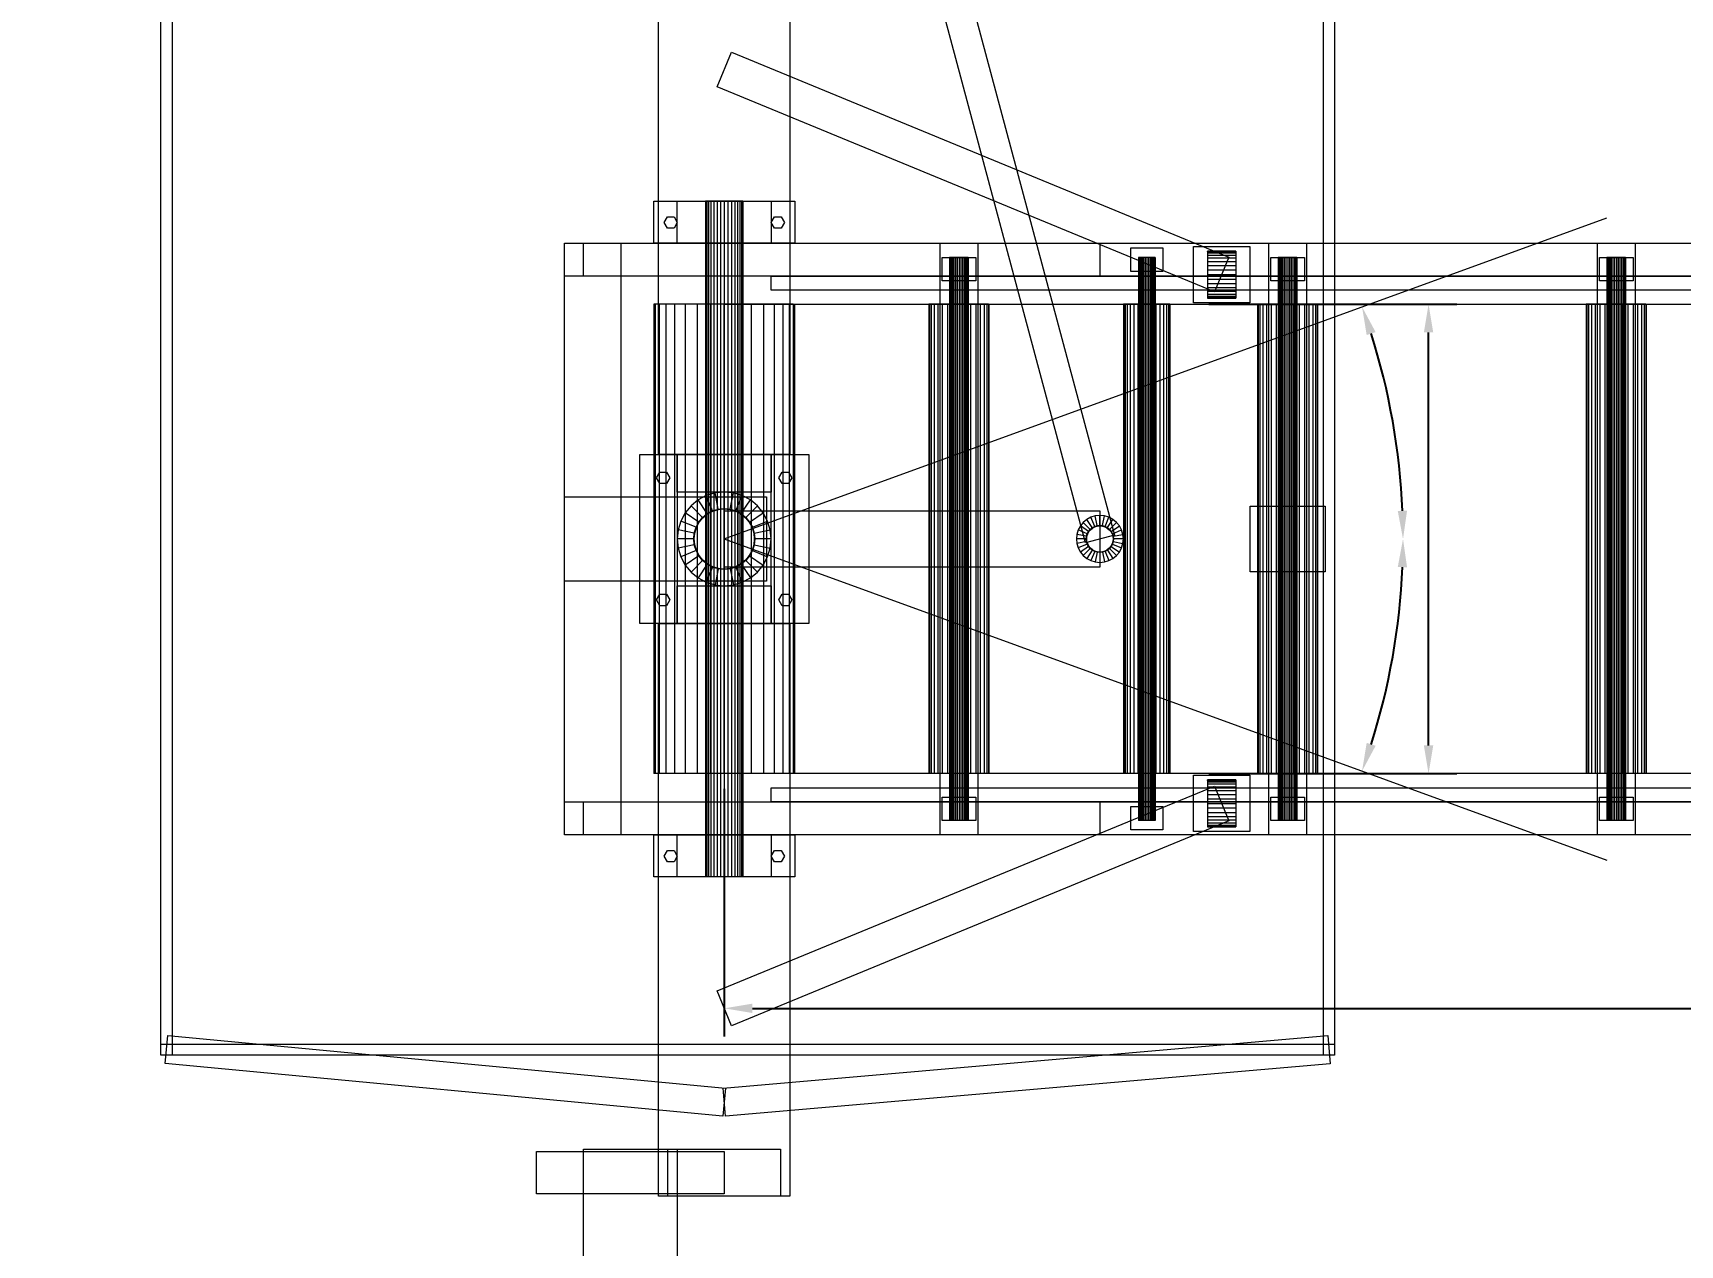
# Model space of a CAD drawing. Header units: millimetres. Extents: x -191664 to 191490, y -197311 to 10263.
# Drawn here: x -1236 to 518, y -195242 to -193951 of the extents above; entities that cross this region are included whole.
import ezdxf

# ---------------------------------------------------------------- set-up
doc = ezdxf.new("R2010")
doc.units = ezdxf.units.MM
for name, color, linetype, lineweight in [('R15_BARRIDO_REFERENCIA_P', 8, 'Continuous', 0), ('R15_COTAS_TRANSPORTE_P', 1, 'Continuous', 0), ('R15_REPARTIDOR_BIELA_MANIVELA_P', 3, 'Continuous', 0)]:
    doc.layers.add(name, color=color, linetype=linetype, lineweight=lineweight)
doc.dimstyles.new('PLANTA_20', dxfattribs={"dimtxt": 50, "dimasz": 30, "dimexe": 30, "dimexo": 16, "dimgap": 20, "dimtad": 1, "dimtih": 1, "dimtoh": 1, "dimdec": 1, "dimzin": 0, "dimdsep": 46, "dimcen": 0.09, "dimadec": 0, "dimazin": 0, "dimtfac": 1, "dimtdec": 4, "dimtofl": 0, "dimtmove": 0, "dimatfit": 3, "dimfxl": 1, "dimtolj": 1, "dimtzin": 0, "dimarcsym": 0})

# ---------------------------------------------------------------- blocks, each defined once
blk = doc.blocks.new('*D132')
at = {"layer": 'Defpoints', "color": 0, "transparency": 16777216}
for p in [(-500, -194490), (-500, -194490), (500, -194490), (203.3, -194656.7), (439.7, -194832)]:
    blk.add_point(p, dxfattribs=at)
at = {"layer": 'R15_COTAS_TRANSPORTE_P', "color": 0, "lineweight": -2, "transparency": 16777216}
blk.add_arc((-500, -194490), 722.8, 342.3783, 357.6217, dxfattribs=at)
at = {"layer": 'R15_COTAS_TRANSPORTE_P', "color": 0, "transparency": 16777216}
for points in [[(217.2, -194519.9), (227.1, -194520.1), (222.8, -194490)], [(193.6, -194710.4), (184.1, -194707.2), (179.2, -194737.2)]]:
    blk.add_solid(points, dxfattribs=at)
blk = doc.blocks.new('*D133')
at = {"layer": 'Defpoints', "color": 0, "transparency": 16777216}
for p in [(439.7, -194148), (217.9, -194406.1), (-500, -194490), (-500, -194490), (500, -194490)]:
    blk.add_point(p, dxfattribs=at)
at = {"layer": 'R15_COTAS_TRANSPORTE_P', "color": 0, "lineweight": -2, "transparency": 16777216}
blk.add_arc((-500, -194490), 722.8, 2.3783, 17.6217, dxfattribs=at)
at = {"layer": 'R15_COTAS_TRANSPORTE_P', "color": 0, "transparency": 16777216}
for points in [[(184.1, -194272.8), (193.6, -194269.6), (179.2, -194242.8)], [(227.1, -194459.9), (217.2, -194460.1), (222.8, -194490)]]:
    blk.add_solid(points, dxfattribs=at)
blk = doc.blocks.new('*D134')
at = {"layer": 'Defpoints', "color": 0, "transparency": 16777216}
for p in [(-500, -194740), (2467.9, -194740), (2467.9, -194990)]:
    blk.add_point(p, dxfattribs=at)
at = {"layer": 'R15_COTAS_TRANSPORTE_P', "color": 0, "lineweight": -2, "transparency": 16777216}
for p, q in [((-500, -194756), (-500, -195020)), ((2467.9, -194756), (2467.9, -195020)), ((-470, -194990), (2437.9, -194990))]:
    blk.add_line(p, q, dxfattribs=at)
at = {"layer": 'R15_COTAS_TRANSPORTE_P', "color": 0, "transparency": 16777216}
for points in [[(-470, -194985), (-470, -194995), (-500, -194990)], [(2437.9, -194985), (2437.9, -194995), (2467.9, -194990)]]:
    blk.add_solid(points, dxfattribs=at)
blk = doc.blocks.new('*D135')
at = {"layer": 'Defpoints', "color": 0, "transparency": 16777216}
for p in [(0, -194240), (250, -194240), (0, -194740)]:
    blk.add_point(p, dxfattribs=at)
at = {"layer": 'R15_COTAS_TRANSPORTE_P', "color": 0, "lineweight": -2, "transparency": 16777216}
for p, q in [((16, -194240), (280, -194240)), ((250, -194710), (250, -194270)), ((16, -194740), (280, -194740))]:
    blk.add_line(p, q, dxfattribs=at)
at = {"layer": 'R15_COTAS_TRANSPORTE_P', "color": 0, "transparency": 16777216}
for points in [[(245, -194270), (255, -194270), (250, -194240)], [(245, -194710), (255, -194710), (250, -194740)]]:
    blk.add_solid(points, dxfattribs=at)

msp = doc.modelspace()

# ---------------------------------------------------------------- linework, layer by layer
at = {"layer": 'R15_BARRIDO_REFERENCIA_P'}
for q in [(439.69, -194147.98), (439.69, -194832.02)]:
    msp.add_line((-500, -194490), q, dxfattribs=at)
at = {"layer": 'R15_REPARTIDOR_BIELA_MANIVELA_P', "color": 33, "true_color": 0xb6a25b}
for p, q in [((-1100, -195040), (-1100, -193228)), ((-1088, -193228), (-1088, -195040)), ((138, -195040), (138, -193228)), ((150, -193228), (150, -195040)), ((-1100, -195040), (-1100, -195028)), ((-1100, -195028), (150, -195028)), ((150, -195028), (150, -195040)), ((150, -195040), (-1100, -195040)), ((-1088, -195040), (-1100, -195040)), ((150, -195040), (138, -195040))]:
    msp.add_line(p, q, dxfattribs=at)
at = {"layer": 'R15_REPARTIDOR_BIELA_MANIVELA_P', "color": 253, "true_color": 0xa1afb6}
for p, q in [((-115.46, -194494.14), (-391.87, -193461.07)), ((-360.96, -193452.8), (-84.54, -194485.86)), ((-84.54, -194485.86), (-115.46, -194494.14))]:
    msp.add_line(p, q, dxfattribs=at)
at = {"layer": 'R15_REPARTIDOR_BIELA_MANIVELA_P', "color": 253, "true_color": 0xa6b3ba}
for p, q in [((-570, -194400), (-570, -193790)), ((-430, -193790), (-430, -194400)), ((-575, -194175), (-575, -194130)), ((-575, -194130), (-425, -194130)), ((-425, -194130), (-425, -194175)), ((-670, -194805), (-670, -194175)), ((-670, -194175), (-610, -194175)), ((-670, -194210), (-670, -194175)), ((-610, -194175), (-610, -194805)), ((-610, -194175), (-610, -194210)), ((-425, -194175), (-575, -194175)), ((-270, -194805), (-270, -194175)), ((-270, -194175), (-230, -194175)), ((-230, -194175), (-230, -194805)), ((-67, -194205), (-67, -194180)), ((-67, -194180), (-33, -194180)), ((-33, -194180), (-33, -194205)), ((-0.23, -194238.32), (-0.23, -194178.32)), ((-0.23, -194178.32), (59.77, -194178.32)), ((59.77, -194178.32), (59.77, -194238.32)), ((80, -194805), (80, -194175)), ((80, -194175), (120, -194175)), ((120, -194175), (120, -194805)), ((430, -194805), (430, -194175)), ((430, -194175), (470, -194175)), ((470, -194175), (470, -194805)), ((-268, -194215), (-268, -194190)), ((-268, -194190), (-232, -194190)), ((-232, -194190), (-232, -194215)), ((82, -194215), (82, -194190)), ((82, -194190), (118, -194190)), ((118, -194190), (118, -194215)), ((432, -194215), (432, -194190)), ((432, -194190), (468, -194190)), ((468, -194190), (468, -194215)), ((-610, -194210), (-670, -194210)), ((-232, -194215), (-268, -194215)), ((-33, -194205), (-67, -194205)), ((118, -194215), (82, -194215)), ((468, -194215), (432, -194215)), ((59.77, -194238.32), (-0.23, -194238.32)), ((-590, -194580), (-590, -194400)), ((-590, -194400), (-550, -194400)), ((-430, -194400), (-570, -194400)), ((-550, -194400), (-550, -194580)), ((-550, -194440), (-550, -194400)), ((-550, -194400), (-450, -194400)), ((-450, -194580), (-450, -194400)), ((-450, -194400), (-410, -194400)), ((-450, -194400), (-450, -194440)), ((-410, -194400), (-410, -194580)), ((-450, -194440), (-550, -194440)), ((-670, -194535), (-670, -194445)), ((-670, -194445), (-455, -194445)), ((-455, -194445), (-455, -194535)), ((60, -194525), (60, -194455)), ((60, -194455), (140, -194455)), ((140, -194455), (140, -194525)), ((140, -194525), (60, -194525)), ((-455, -194535), (-670, -194535)), ((-550, -194580), (-550, -194540)), ((-550, -194540), (-450, -194540)), ((-450, -194540), (-450, -194580)), ((-550, -194580), (-590, -194580)), ((-570, -195190), (-570, -194580)), ((-570, -194580), (-430, -194580)), ((-450, -194580), (-550, -194580)), ((-410, -194580), (-450, -194580)), ((-430, -194580), (-430, -195190)), ((-0.23, -194801.68), (-0.23, -194741.68)), ((-0.23, -194741.68), (59.77, -194741.68)), ((59.77, -194741.68), (59.77, -194801.68)), ((-670, -194805), (-670, -194770)), ((-670, -194770), (-610, -194770)), ((-610, -194770), (-610, -194805)), ((-268, -194790), (-268, -194765)), ((-268, -194765), (-232, -194765)), ((-232, -194765), (-232, -194790)), ((-67, -194800), (-67, -194775)), ((-67, -194775), (-33, -194775)), ((-33, -194775), (-33, -194800)), ((82, -194790), (82, -194765)), ((82, -194765), (118, -194765)), ((118, -194765), (118, -194790)), ((432, -194790), (432, -194765)), ((432, -194765), (468, -194765)), ((468, -194765), (468, -194790)), ((-232, -194790), (-268, -194790)), ((118, -194790), (82, -194790)), ((468, -194790), (432, -194790)), ((-610, -194805), (-670, -194805)), ((-575, -194850), (-575, -194805)), ((-575, -194805), (-425, -194805)), ((-425, -194805), (-425, -194850)), ((-230, -194805), (-270, -194805)), ((-33, -194800), (-67, -194800)), ((59.77, -194801.68), (-0.23, -194801.68)), ((120, -194805), (80, -194805)), ((470, -194805), (430, -194805)), ((-425, -194850), (-575, -194850)), ((-1100, -195028), (-1088, -195028)), ((-1088, -195028), (-1088, -195040)), ((138, -195040), (138, -195028)), ((138, -195028), (150, -195028)), ((-650, -196190), (-650, -195140)), ((-650, -195140), (-550, -195140)), ((-560, -195190), (-560, -195140)), ((-560, -195140), (-440, -195140)), ((-550, -195140), (-550, -196190)), ((-440, -195140), (-440, -195190)), ((-430, -195190), (-570, -195190)), ((-440, -195190), (-560, -195190))]:
    msp.add_line(p, q, dxfattribs=at)
at = {"layer": 'R15_REPARTIDOR_BIELA_MANIVELA_P', "color": 8, "true_color": 0x667c87}
for p, q in [((-507.62, -194008.49), (-492.38, -193971.51)), ((-492.38, -193971.51), (37.39, -194189.83)), ((22.15, -194226.81), (-507.62, -194008.49)), ((37.39, -194189.83), (22.15, -194226.81)), ((-507.62, -194971.51), (22.15, -194753.19)), ((22.15, -194753.19), (37.39, -194790.17)), ((37.39, -194790.17), (-492.38, -195008.49)), ((-492.38, -195008.49), (-507.62, -194971.51)), ((-1095.41, -195048.93), (-1092.59, -195019.07)), ((-1092.59, -195019.07), (-498.59, -195075.07)), ((-501.3, -195075.06), (142.7, -195019.06)), ((142.7, -195019.06), (145.3, -195048.94)), ((-501.41, -195104.93), (-1095.41, -195048.93)), ((145.3, -195048.94), (-498.7, -195104.94)), ((-498.59, -195075.07), (-501.41, -195104.93)), ((-498.7, -195104.94), (-501.3, -195075.06)), ((-700, -195187.5), (-700, -195142.5)), ((-700, -195142.5), (-500, -195142.5)), ((-500, -195142.5), (-500, -195187.5)), ((-500, -195187.5), (-700, -195187.5))]:
    msp.add_line(p, q, dxfattribs=at)
at = {"layer": 'R15_REPARTIDOR_BIELA_MANIVELA_P', "color": 137, "true_color": 0x48778a}
for p, q in [((-550, -194175), (-550, -194130)), ((-550, -194130), (-450, -194130)), ((-450, -194130), (-450, -194175)), ((-450, -194175), (-550, -194175)), ((-550, -194850), (-550, -194805)), ((-550, -194805), (-450, -194805)), ((-450, -194805), (-450, -194850)), ((-450, -194850), (-550, -194850))]:
    msp.add_line(p, q, dxfattribs=at)
at = {"layer": 'R15_REPARTIDOR_BIELA_MANIVELA_P', "color": 253, "true_color": 0xa8b4b9}
for p, q in [((-519.62, -194130), (-520, -194130)), ((-520, -194130), (-520, -194850)), ((-518.48, -194130), (-519.62, -194130)), ((-519.62, -194130), (-519.62, -194850)), ((-516.63, -194130), (-518.48, -194130)), ((-518.48, -194130), (-518.48, -194850)), ((-514.14, -194130), (-516.63, -194130)), ((-516.63, -194130), (-516.63, -194850)), ((-511.11, -194130), (-514.14, -194130)), ((-514.14, -194130), (-514.14, -194850)), ((-507.65, -194130), (-511.11, -194130)), ((-511.11, -194130), (-511.11, -194850)), ((-503.9, -194130), (-507.65, -194130)), ((-507.65, -194130), (-507.65, -194850)), ((-500, -194130), (-503.9, -194130)), ((-503.9, -194130), (-503.9, -194850)), ((-496.1, -194130), (-500, -194130)), ((-500, -194130), (-500, -194850)), ((-492.35, -194130), (-496.1, -194130)), ((-496.1, -194130), (-496.1, -194850)), ((-488.89, -194130), (-492.35, -194130)), ((-492.35, -194130), (-492.35, -194850)), ((-485.86, -194130), (-488.89, -194130)), ((-488.89, -194130), (-488.89, -194850)), ((-483.37, -194130), (-485.86, -194130)), ((-485.86, -194130), (-485.86, -194850)), ((-481.52, -194130), (-483.37, -194130)), ((-483.37, -194130), (-483.37, -194850)), ((-480.38, -194130), (-481.52, -194130)), ((-481.52, -194130), (-481.52, -194850)), ((-480.38, -194130), (-480, -194130)), ((-480.38, -194130), (-480.38, -194850)), ((-480, -194850), (-480, -194130)), ((-259.81, -194190), (-260, -194190)), ((-260, -194190), (-260, -194790)), ((-259.24, -194190), (-259.81, -194190)), ((-259.81, -194190), (-259.81, -194790)), ((-258.31, -194190), (-259.24, -194190)), ((-259.24, -194190), (-259.24, -194790)), ((-257.07, -194190), (-258.31, -194190)), ((-258.31, -194190), (-258.31, -194790)), ((-255.56, -194190), (-257.07, -194190)), ((-257.07, -194190), (-257.07, -194790)), ((-253.83, -194190), (-255.56, -194190)), ((-255.56, -194190), (-255.56, -194790)), ((-251.95, -194190), (-253.83, -194190)), ((-253.83, -194190), (-253.83, -194790)), ((-250, -194190), (-251.95, -194190)), ((-251.95, -194190), (-251.95, -194790)), ((-248.05, -194190), (-250, -194190)), ((-250, -194190), (-250, -194790)), ((-246.17, -194190), (-248.05, -194190)), ((-248.05, -194190), (-248.05, -194790)), ((-244.44, -194190), (-246.17, -194190)), ((-246.17, -194190), (-246.17, -194790)), ((-242.93, -194190), (-244.44, -194190)), ((-244.44, -194190), (-244.44, -194790)), ((-241.69, -194190), (-242.93, -194190)), ((-242.93, -194190), (-242.93, -194790)), ((-240.76, -194190), (-241.69, -194190)), ((-241.69, -194190), (-241.69, -194790)), ((-240.19, -194190), (-240.76, -194190)), ((-240.76, -194190), (-240.76, -194790)), ((-240.19, -194190), (-240, -194190)), ((-240.19, -194190), (-240.19, -194790)), ((-240, -194790), (-240, -194190)), ((-58.83, -194190), (-59, -194190)), ((-59, -194190), (-59, -194790)), ((-58.31, -194190), (-58.83, -194190)), ((-58.83, -194190), (-58.83, -194790)), ((-57.48, -194190), (-58.31, -194190)), ((-58.31, -194190), (-58.31, -194790)), ((-56.36, -194190), (-57.48, -194190)), ((-57.48, -194190), (-57.48, -194790)), ((-55, -194190), (-56.36, -194190)), ((-56.36, -194190), (-56.36, -194790)), ((-53.44, -194190), (-55, -194190)), ((-55, -194190), (-55, -194790)), ((-51.76, -194190), (-53.44, -194190)), ((-53.44, -194190), (-53.44, -194790)), ((-50, -194190), (-51.76, -194190)), ((-51.76, -194190), (-51.76, -194790)), ((-48.24, -194190), (-50, -194190)), ((-50, -194190), (-50, -194790)), ((-46.56, -194190), (-48.24, -194190)), ((-48.24, -194190), (-48.24, -194790)), ((-45, -194190), (-46.56, -194190)), ((-46.56, -194190), (-46.56, -194790)), ((-43.64, -194190), (-45, -194190)), ((-45, -194190), (-45, -194790)), ((-42.52, -194190), (-43.64, -194190)), ((-43.64, -194190), (-43.64, -194790)), ((-41.69, -194190), (-42.52, -194190)), ((-42.52, -194190), (-42.52, -194790)), ((-41.17, -194190), (-41.69, -194190)), ((-41.69, -194190), (-41.69, -194790)), ((-41.17, -194190), (-41, -194190)), ((-41.17, -194190), (-41.17, -194790)), ((-41, -194790), (-41, -194190)), ((90.19, -194190), (90, -194190)), ((90, -194190), (90, -194790)), ((90.76, -194190), (90.19, -194190)), ((90.19, -194190), (90.19, -194790)), ((91.69, -194190), (90.76, -194190)), ((90.76, -194190), (90.76, -194790)), ((92.93, -194190), (91.69, -194190)), ((91.69, -194190), (91.69, -194790)), ((94.44, -194190), (92.93, -194190)), ((92.93, -194190), (92.93, -194790)), ((96.17, -194190), (94.44, -194190)), ((94.44, -194190), (94.44, -194790)), ((98.05, -194190), (96.17, -194190)), ((96.17, -194190), (96.17, -194790)), ((100, -194190), (98.05, -194190)), ((98.05, -194190), (98.05, -194790)), ((101.95, -194190), (100, -194190)), ((100, -194190), (100, -194790)), ((103.83, -194190), (101.95, -194190)), ((101.95, -194190), (101.95, -194790)), ((105.56, -194190), (103.83, -194190)), ((103.83, -194190), (103.83, -194790)), ((107.07, -194190), (105.56, -194190)), ((105.56, -194190), (105.56, -194790)), ((108.31, -194190), (107.07, -194190)), ((107.07, -194190), (107.07, -194790)), ((109.24, -194190), (108.31, -194190)), ((108.31, -194190), (108.31, -194790)), ((109.81, -194190), (109.24, -194190)), ((109.24, -194190), (109.24, -194790)), ((109.81, -194190), (110, -194190)), ((109.81, -194190), (109.81, -194790)), ((110, -194790), (110, -194190)), ((440.19, -194190), (440, -194190)), ((440, -194190), (440, -194790)), ((440.76, -194190), (440.19, -194190)), ((440.19, -194190), (440.19, -194790)), ((441.69, -194190), (440.76, -194190)), ((440.76, -194190), (440.76, -194790)), ((442.93, -194190), (441.69, -194190)), ((441.69, -194190), (441.69, -194790)), ((444.44, -194190), (442.93, -194190)), ((442.93, -194190), (442.93, -194790)), ((446.17, -194190), (444.44, -194190)), ((444.44, -194190), (444.44, -194790)), ((448.05, -194190), (446.17, -194190)), ((446.17, -194190), (446.17, -194790)), ((450, -194190), (448.05, -194190)), ((448.05, -194190), (448.05, -194790)), ((451.95, -194190), (450, -194190)), ((450, -194190), (450, -194790)), ((453.83, -194190), (451.95, -194190)), ((451.95, -194190), (451.95, -194790)), ((455.56, -194190), (453.83, -194190)), ((453.83, -194190), (453.83, -194790)), ((457.07, -194190), (455.56, -194190)), ((455.56, -194190), (455.56, -194790)), ((458.31, -194190), (457.07, -194190)), ((457.07, -194190), (457.07, -194790)), ((459.24, -194190), (458.31, -194190)), ((458.31, -194190), (458.31, -194790)), ((459.81, -194190), (459.24, -194190)), ((459.24, -194190), (459.24, -194790)), ((459.81, -194190), (460, -194190)), ((459.81, -194190), (459.81, -194790)), ((460, -194790), (460, -194190)), ((-573.56, -194240), (-575, -194240)), ((-575, -194240), (-575, -194740)), ((-569.29, -194240), (-573.56, -194240)), ((-573.56, -194240), (-573.56, -194740)), ((-562.36, -194240), (-569.29, -194240)), ((-569.29, -194240), (-569.29, -194740)), ((-553.03, -194240), (-562.36, -194240)), ((-562.36, -194240), (-562.36, -194740)), ((-541.67, -194240), (-553.03, -194240)), ((-553.03, -194240), (-553.03, -194740)), ((-528.7, -194240), (-541.67, -194240)), ((-541.67, -194240), (-541.67, -194740)), ((-514.63, -194240), (-528.7, -194240)), ((-528.7, -194240), (-528.7, -194740)), ((-500, -194240), (-514.63, -194240)), ((-514.63, -194240), (-514.63, -194740)), ((-485.37, -194240), (-500, -194240)), ((-471.3, -194240), (-485.37, -194240)), ((-485.37, -194240), (-485.37, -194740)), ((-458.33, -194240), (-471.3, -194240)), ((-471.3, -194240), (-471.3, -194740)), ((-446.97, -194240), (-458.33, -194240)), ((-458.33, -194240), (-458.33, -194740)), ((-437.64, -194240), (-446.97, -194240)), ((-446.97, -194240), (-446.97, -194740)), ((-430.71, -194240), (-437.64, -194240)), ((-437.64, -194240), (-437.64, -194740)), ((-426.44, -194240), (-430.71, -194240)), ((-430.71, -194240), (-430.71, -194740)), ((-426.44, -194240), (-425, -194240)), ((-426.44, -194240), (-426.44, -194740)), ((-425, -194740), (-425, -194240)), ((-281.39, -194240), (-282, -194240)), ((-282, -194240), (-282, -194740)), ((-279.56, -194240), (-281.39, -194240)), ((-281.39, -194240), (-281.39, -194740)), ((-276.61, -194240), (-279.56, -194240)), ((-279.56, -194240), (-279.56, -194740)), ((-272.63, -194240), (-276.61, -194240)), ((-276.61, -194240), (-276.61, -194740)), ((-267.78, -194240), (-272.63, -194240)), ((-272.63, -194240), (-272.63, -194740)), ((-262.25, -194240), (-267.78, -194240)), ((-267.78, -194240), (-267.78, -194740)), ((-256.24, -194240), (-262.25, -194240)), ((-262.25, -194240), (-262.25, -194740)), ((-250, -194240), (-256.24, -194240)), ((-256.24, -194240), (-256.24, -194740)), ((-243.76, -194240), (-250, -194240)), ((-250, -194240), (-250, -194740)), ((-237.75, -194240), (-243.76, -194240)), ((-243.76, -194240), (-243.76, -194740)), ((-232.22, -194240), (-237.75, -194240)), ((-237.75, -194240), (-237.75, -194740)), ((-227.37, -194240), (-232.22, -194240)), ((-232.22, -194240), (-232.22, -194740)), ((-223.39, -194240), (-227.37, -194240)), ((-227.37, -194240), (-227.37, -194740)), ((-220.44, -194240), (-223.39, -194240)), ((-223.39, -194240), (-223.39, -194740)), ((-218.61, -194240), (-220.44, -194240)), ((-220.44, -194240), (-220.44, -194740)), ((-218.61, -194240), (-218, -194240)), ((-218.61, -194240), (-218.61, -194740)), ((-218, -194740), (-218, -194240)), ((-74.52, -194240), (-75, -194240)), ((-75, -194240), (-75, -194740)), ((-73.1, -194240), (-74.52, -194240)), ((-74.52, -194240), (-74.52, -194740)), ((-70.79, -194240), (-73.1, -194240)), ((-73.1, -194240), (-73.1, -194740)), ((-67.68, -194240), (-70.79, -194240)), ((-70.79, -194240), (-70.79, -194740)), ((-63.89, -194240), (-67.68, -194240)), ((-67.68, -194240), (-67.68, -194740)), ((-59.57, -194240), (-63.89, -194240)), ((-63.89, -194240), (-63.89, -194740)), ((-54.88, -194240), (-59.57, -194240)), ((-59.57, -194240), (-59.57, -194740)), ((-50, -194240), (-54.88, -194240)), ((-54.88, -194240), (-54.88, -194740)), ((-45.12, -194240), (-50, -194240)), ((-50, -194240), (-50, -194740)), ((-40.43, -194240), (-45.12, -194240)), ((-45.12, -194240), (-45.12, -194740)), ((-36.11, -194240), (-40.43, -194240)), ((-40.43, -194240), (-40.43, -194740)), ((-32.32, -194240), (-36.11, -194240)), ((-36.11, -194240), (-36.11, -194740)), ((-29.21, -194240), (-32.32, -194240)), ((-32.32, -194240), (-32.32, -194740)), ((-26.9, -194240), (-29.21, -194240)), ((-29.21, -194240), (-29.21, -194740)), ((-25.48, -194240), (-26.9, -194240)), ((-26.9, -194240), (-26.9, -194740)), ((-25.48, -194240), (-25, -194240)), ((-25.48, -194240), (-25.48, -194740)), ((-25, -194740), (-25, -194240)), ((68.61, -194240), (68, -194240)), ((68, -194240), (68, -194740)), ((70.44, -194240), (68.61, -194240)), ((68.61, -194240), (68.61, -194740)), ((73.39, -194240), (70.44, -194240)), ((70.44, -194240), (70.44, -194740)), ((77.37, -194240), (73.39, -194240)), ((73.39, -194240), (73.39, -194740)), ((82.22, -194240), (77.37, -194240)), ((77.37, -194240), (77.37, -194740)), ((87.75, -194240), (82.22, -194240)), ((82.22, -194240), (82.22, -194740)), ((93.76, -194240), (87.75, -194240)), ((87.75, -194240), (87.75, -194740)), ((100, -194240), (93.76, -194240)), ((93.76, -194240), (93.76, -194740)), ((106.24, -194240), (100, -194240)), ((100, -194240), (100, -194740)), ((112.25, -194240), (106.24, -194240)), ((106.24, -194240), (106.24, -194740)), ((117.78, -194240), (112.25, -194240)), ((112.25, -194240), (112.25, -194740)), ((122.63, -194240), (117.78, -194240)), ((117.78, -194240), (117.78, -194740)), ((126.61, -194240), (122.63, -194240)), ((122.63, -194240), (122.63, -194740)), ((129.56, -194240), (126.61, -194240)), ((126.61, -194240), (126.61, -194740)), ((131.39, -194240), (129.56, -194240)), ((129.56, -194240), (129.56, -194740)), ((131.39, -194240), (132, -194240)), ((131.39, -194240), (131.39, -194740)), ((132, -194740), (132, -194240)), ((418.61, -194240), (418, -194240)), ((418, -194240), (418, -194740)), ((420.44, -194240), (418.61, -194240)), ((418.61, -194240), (418.61, -194740)), ((423.39, -194240), (420.44, -194240)), ((420.44, -194240), (420.44, -194740)), ((427.37, -194240), (423.39, -194240)), ((423.39, -194240), (423.39, -194740)), ((432.22, -194240), (427.37, -194240)), ((427.37, -194240), (427.37, -194740)), ((437.75, -194240), (432.22, -194240)), ((432.22, -194240), (432.22, -194740)), ((443.76, -194240), (437.75, -194240)), ((437.75, -194240), (437.75, -194740)), ((450, -194240), (443.76, -194240)), ((443.76, -194240), (443.76, -194740)), ((456.24, -194240), (450, -194240)), ((450, -194240), (450, -194740)), ((462.25, -194240), (456.24, -194240)), ((456.24, -194240), (456.24, -194740)), ((467.78, -194240), (462.25, -194240)), ((462.25, -194240), (462.25, -194740)), ((472.63, -194240), (467.78, -194240)), ((467.78, -194240), (467.78, -194740)), ((476.61, -194240), (472.63, -194240)), ((472.63, -194240), (472.63, -194740)), ((479.56, -194240), (476.61, -194240)), ((476.61, -194240), (476.61, -194740)), ((481.39, -194240), (479.56, -194240)), ((479.56, -194240), (479.56, -194740)), ((481.39, -194240), (482, -194240)), ((481.39, -194240), (481.39, -194740)), ((482, -194740), (482, -194240)), ((-517.78, -194463.39), (-512.25, -194460.44)), ((-512.25, -194460.44), (-506.24, -194458.61)), ((-506.24, -194458.61), (-500, -194458)), ((-500, -194458), (-493.76, -194458.61)), ((-493.76, -194458.61), (-487.75, -194460.44)), ((-487.75, -194460.44), (-482.22, -194463.39)), ((-531.39, -194483.76), (-529.56, -194477.75)), ((-529.56, -194477.75), (-526.61, -194472.22)), ((-526.61, -194472.22), (-522.63, -194467.37)), ((-522.63, -194467.37), (-517.78, -194463.39)), ((-482.22, -194463.39), (-477.37, -194467.37)), ((-477.37, -194467.37), (-473.39, -194472.22)), ((-473.39, -194472.22), (-470.44, -194477.75)), ((-470.44, -194477.75), (-468.61, -194483.76)), ((-109.9, -194480.1), (-107.78, -194478.36)), ((-107.78, -194478.36), (-105.36, -194477.07)), ((-105.36, -194477.07), (-102.73, -194476.27)), ((-102.73, -194476.27), (-100, -194476)), ((-100, -194476), (-97.27, -194476.27)), ((-97.27, -194476.27), (-94.64, -194477.07)), ((-94.64, -194477.07), (-92.22, -194478.36)), ((-92.22, -194478.36), (-90.1, -194480.1)), ((-532, -194490), (-531.39, -194483.76)), ((-531.39, -194496.24), (-532, -194490)), ((-468.61, -194483.76), (-468, -194490)), ((-468, -194490), (-468.61, -194496.24)), ((-114, -194490), (-113.73, -194487.27)), ((-113.73, -194492.73), (-114, -194490)), ((-113.73, -194487.27), (-112.93, -194484.64)), ((-112.93, -194495.36), (-113.73, -194492.73)), ((-112.93, -194484.64), (-111.64, -194482.22)), ((-111.64, -194497.78), (-112.93, -194495.36)), ((-111.64, -194482.22), (-109.9, -194480.1)), ((-90.1, -194480.1), (-88.36, -194482.22)), ((-88.36, -194482.22), (-87.07, -194484.64)), ((-87.07, -194495.36), (-88.36, -194497.78)), ((-87.07, -194484.64), (-86.27, -194487.27)), ((-86.27, -194492.73), (-87.07, -194495.36)), ((-86.27, -194487.27), (-86, -194490)), ((-86, -194490), (-86.27, -194492.73)), ((-529.56, -194502.25), (-531.39, -194496.24)), ((-526.61, -194507.78), (-529.56, -194502.25)), ((-522.63, -194512.63), (-526.61, -194507.78)), ((-517.78, -194516.61), (-522.63, -194512.63)), ((-477.37, -194512.63), (-482.22, -194516.61)), ((-473.39, -194507.78), (-477.37, -194512.63)), ((-470.44, -194502.25), (-473.39, -194507.78)), ((-468.61, -194496.24), (-470.44, -194502.25)), ((-109.9, -194499.9), (-111.64, -194497.78)), ((-107.78, -194501.64), (-109.9, -194499.9)), ((-105.36, -194502.93), (-107.78, -194501.64)), ((-102.73, -194503.73), (-105.36, -194502.93)), ((-100, -194504), (-102.73, -194503.73)), ((-97.27, -194503.73), (-100, -194504)), ((-94.64, -194502.93), (-97.27, -194503.73)), ((-92.22, -194501.64), (-94.64, -194502.93)), ((-90.1, -194499.9), (-92.22, -194501.64)), ((-88.36, -194497.78), (-90.1, -194499.9)), ((-512.25, -194519.56), (-517.78, -194516.61)), ((-506.24, -194521.39), (-512.25, -194519.56)), ((-500, -194522), (-506.24, -194521.39)), ((-493.76, -194521.39), (-500, -194522)), ((-487.75, -194519.56), (-493.76, -194521.39)), ((-482.22, -194516.61), (-487.75, -194519.56)), ((-573.56, -194740), (-575, -194740)), ((-569.29, -194740), (-573.56, -194740)), ((-562.36, -194740), (-569.29, -194740)), ((-553.03, -194740), (-562.36, -194740)), ((-541.67, -194740), (-553.03, -194740)), ((-528.7, -194740), (-541.67, -194740)), ((-514.63, -194740), (-528.7, -194740)), ((-500, -194740), (-514.63, -194740)), ((-485.37, -194740), (-500, -194740)), ((-471.3, -194740), (-485.37, -194740)), ((-458.33, -194740), (-471.3, -194740)), ((-446.97, -194740), (-458.33, -194740)), ((-437.64, -194740), (-446.97, -194740)), ((-430.71, -194740), (-437.64, -194740)), ((-426.44, -194740), (-430.71, -194740)), ((-425, -194740), (-426.44, -194740)), ((-281.39, -194740), (-282, -194740)), ((-279.56, -194740), (-281.39, -194740)), ((-276.61, -194740), (-279.56, -194740)), ((-272.63, -194740), (-276.61, -194740)), ((-267.78, -194740), (-272.63, -194740)), ((-262.25, -194740), (-267.78, -194740)), ((-256.24, -194740), (-262.25, -194740)), ((-250, -194740), (-256.24, -194740)), ((-243.76, -194740), (-250, -194740)), ((-237.75, -194740), (-243.76, -194740)), ((-232.22, -194740), (-237.75, -194740)), ((-227.37, -194740), (-232.22, -194740)), ((-223.39, -194740), (-227.37, -194740)), ((-220.44, -194740), (-223.39, -194740)), ((-218.61, -194740), (-220.44, -194740)), ((-218, -194740), (-218.61, -194740)), ((-74.52, -194740), (-75, -194740)), ((-73.1, -194740), (-74.52, -194740)), ((-70.79, -194740), (-73.1, -194740)), ((-67.68, -194740), (-70.79, -194740)), ((-63.89, -194740), (-67.68, -194740)), ((-59.57, -194740), (-63.89, -194740)), ((-54.88, -194740), (-59.57, -194740)), ((-50, -194740), (-54.88, -194740)), ((-45.12, -194740), (-50, -194740)), ((-40.43, -194740), (-45.12, -194740)), ((-36.11, -194740), (-40.43, -194740)), ((-32.32, -194740), (-36.11, -194740)), ((-29.21, -194740), (-32.32, -194740)), ((-26.9, -194740), (-29.21, -194740)), ((-25.48, -194740), (-26.9, -194740)), ((-25, -194740), (-25.48, -194740)), ((68.61, -194740), (68, -194740)), ((70.44, -194740), (68.61, -194740)), ((73.39, -194740), (70.44, -194740)), ((77.37, -194740), (73.39, -194740)), ((82.22, -194740), (77.37, -194740)), ((87.75, -194740), (82.22, -194740)), ((93.76, -194740), (87.75, -194740)), ((100, -194740), (93.76, -194740)), ((106.24, -194740), (100, -194740)), ((112.25, -194740), (106.24, -194740)), ((117.78, -194740), (112.25, -194740)), ((122.63, -194740), (117.78, -194740)), ((126.61, -194740), (122.63, -194740)), ((129.56, -194740), (126.61, -194740)), ((131.39, -194740), (129.56, -194740)), ((132, -194740), (131.39, -194740)), ((418.61, -194740), (418, -194740)), ((420.44, -194740), (418.61, -194740)), ((423.39, -194740), (420.44, -194740)), ((427.37, -194740), (423.39, -194740)), ((432.22, -194740), (427.37, -194740)), ((437.75, -194740), (432.22, -194740)), ((443.76, -194740), (437.75, -194740)), ((450, -194740), (443.76, -194740)), ((456.24, -194740), (450, -194740)), ((462.25, -194740), (456.24, -194740)), ((467.78, -194740), (462.25, -194740)), ((472.63, -194740), (467.78, -194740)), ((476.61, -194740), (472.63, -194740)), ((479.56, -194740), (476.61, -194740)), ((481.39, -194740), (479.56, -194740)), ((482, -194740), (481.39, -194740)), ((-259.81, -194790), (-260, -194790)), ((-259.24, -194790), (-259.81, -194790)), ((-258.31, -194790), (-259.24, -194790)), ((-257.07, -194790), (-258.31, -194790)), ((-255.56, -194790), (-257.07, -194790)), ((-253.83, -194790), (-255.56, -194790)), ((-251.95, -194790), (-253.83, -194790)), ((-250, -194790), (-251.95, -194790)), ((-248.05, -194790), (-250, -194790)), ((-246.17, -194790), (-248.05, -194790)), ((-244.44, -194790), (-246.17, -194790)), ((-242.93, -194790), (-244.44, -194790)), ((-241.69, -194790), (-242.93, -194790)), ((-240.76, -194790), (-241.69, -194790)), ((-240.19, -194790), (-240.76, -194790)), ((-240, -194790), (-240.19, -194790)), ((-58.83, -194790), (-59, -194790)), ((-58.31, -194790), (-58.83, -194790)), ((-57.48, -194790), (-58.31, -194790)), ((-56.36, -194790), (-57.48, -194790)), ((-55, -194790), (-56.36, -194790)), ((-53.44, -194790), (-55, -194790)), ((-51.76, -194790), (-53.44, -194790)), ((-50, -194790), (-51.76, -194790)), ((-48.24, -194790), (-50, -194790)), ((-46.56, -194790), (-48.24, -194790)), ((-45, -194790), (-46.56, -194790)), ((-43.64, -194790), (-45, -194790)), ((-42.52, -194790), (-43.64, -194790)), ((-41.69, -194790), (-42.52, -194790)), ((-41.17, -194790), (-41.69, -194790)), ((-41, -194790), (-41.17, -194790)), ((90.19, -194790), (90, -194790)), ((90.76, -194790), (90.19, -194790)), ((91.69, -194790), (90.76, -194790)), ((92.93, -194790), (91.69, -194790)), ((94.44, -194790), (92.93, -194790)), ((96.17, -194790), (94.44, -194790)), ((98.05, -194790), (96.17, -194790)), ((100, -194790), (98.05, -194790)), ((101.95, -194790), (100, -194790)), ((103.83, -194790), (101.95, -194790)), ((105.56, -194790), (103.83, -194790)), ((107.07, -194790), (105.56, -194790)), ((108.31, -194790), (107.07, -194790)), ((109.24, -194790), (108.31, -194790)), ((109.81, -194790), (109.24, -194790)), ((110, -194790), (109.81, -194790)), ((440.19, -194790), (440, -194790)), ((440.76, -194790), (440.19, -194790)), ((441.69, -194790), (440.76, -194790)), ((442.93, -194790), (441.69, -194790)), ((444.44, -194790), (442.93, -194790)), ((446.17, -194790), (444.44, -194790)), ((448.05, -194790), (446.17, -194790)), ((450, -194790), (448.05, -194790)), ((451.95, -194790), (450, -194790)), ((453.83, -194790), (451.95, -194790)), ((455.56, -194790), (453.83, -194790)), ((457.07, -194790), (455.56, -194790)), ((458.31, -194790), (457.07, -194790)), ((459.24, -194790), (458.31, -194790)), ((459.81, -194790), (459.24, -194790)), ((460, -194790), (459.81, -194790)), ((-519.62, -194850), (-520, -194850)), ((-518.48, -194850), (-519.62, -194850)), ((-516.63, -194850), (-518.48, -194850)), ((-514.14, -194850), (-516.63, -194850)), ((-511.11, -194850), (-514.14, -194850)), ((-507.65, -194850), (-511.11, -194850)), ((-503.9, -194850), (-507.65, -194850)), ((-500, -194850), (-503.9, -194850)), ((-496.1, -194850), (-500, -194850)), ((-492.35, -194850), (-496.1, -194850)), ((-488.89, -194850), (-492.35, -194850)), ((-485.86, -194850), (-488.89, -194850)), ((-483.37, -194850), (-485.86, -194850)), ((-481.52, -194850), (-483.37, -194850)), ((-480.38, -194850), (-481.52, -194850)), ((-480, -194850), (-480.38, -194850))]:
    msp.add_line(p, q, dxfattribs=at)
at = {"layer": 'R15_REPARTIDOR_BIELA_MANIVELA_P', "color": 9, "true_color": 0xb9c3c7}
for p, q in [((-564, -194153), (-560.5, -194146.94)), ((-560.5, -194159.06), (-564, -194153)), ((-560.5, -194146.94), (-553.5, -194146.94)), ((-553.5, -194159.06), (-560.5, -194159.06)), ((-553.5, -194146.94), (-550, -194153)), ((-550, -194153), (-553.5, -194159.06)), ((-450, -194153), (-446.5, -194146.94)), ((-446.5, -194159.06), (-450, -194153)), ((-446.5, -194146.94), (-439.5, -194146.94)), ((-439.5, -194159.06), (-446.5, -194159.06)), ((-439.5, -194146.94), (-436, -194153)), ((-436, -194153), (-439.5, -194159.06)), ((-572, -194425), (-568.5, -194418.94)), ((-568.5, -194431.06), (-572, -194425)), ((-568.5, -194418.94), (-561.5, -194418.94)), ((-561.5, -194418.94), (-558, -194425)), ((-558, -194425), (-561.5, -194431.06)), ((-442, -194425), (-438.5, -194418.94)), ((-438.5, -194431.06), (-442, -194425)), ((-438.5, -194418.94), (-431.5, -194418.94)), ((-431.5, -194418.94), (-428, -194425)), ((-428, -194425), (-431.5, -194431.06)), ((-561.5, -194431.06), (-568.5, -194431.06)), ((-431.5, -194431.06), (-438.5, -194431.06)), ((-572, -194555), (-568.5, -194548.94)), ((-568.5, -194561.06), (-572, -194555)), ((-568.5, -194548.94), (-561.5, -194548.94)), ((-561.5, -194561.06), (-568.5, -194561.06)), ((-561.5, -194548.94), (-558, -194555)), ((-558, -194555), (-561.5, -194561.06)), ((-442, -194555), (-438.5, -194548.94)), ((-438.5, -194561.06), (-442, -194555)), ((-438.5, -194548.94), (-431.5, -194548.94)), ((-431.5, -194561.06), (-438.5, -194561.06)), ((-431.5, -194548.94), (-428, -194555)), ((-428, -194555), (-431.5, -194561.06)), ((-564, -194828), (-560.5, -194821.94)), ((-560.5, -194834.06), (-564, -194828)), ((-560.5, -194821.94), (-553.5, -194821.94)), ((-553.5, -194821.94), (-550, -194828)), ((-550, -194828), (-553.5, -194834.06)), ((-450, -194828), (-446.5, -194821.94)), ((-446.5, -194834.06), (-450, -194828)), ((-446.5, -194821.94), (-439.5, -194821.94)), ((-439.5, -194821.94), (-436, -194828)), ((-436, -194828), (-439.5, -194834.06)), ((-553.5, -194834.06), (-560.5, -194834.06)), ((-439.5, -194834.06), (-446.5, -194834.06))]:
    msp.add_line(p, q, dxfattribs=at)
at = {"layer": 'R15_REPARTIDOR_BIELA_MANIVELA_P', "color": 157, "true_color": 0x435b68}
for p, q in [((-650, -194210), (-650, -194175)), ((-650, -194175), (-100, -194175)), ((-100, -194175), (-100, -194210)), ((-100, -194175), (2567.89, -194175)), ((-100, -194210), (-650, -194210)), ((2567.89, -194210), (-100, -194210)), ((-650, -194805), (-650, -194770)), ((-650, -194770), (-100, -194770)), ((-100, -194770), (-100, -194805)), ((-100, -194770), (2567.89, -194770)), ((-100, -194805), (-650, -194805)), ((2567.89, -194805), (-100, -194805))]:
    msp.add_line(p, q, dxfattribs=at)
at = {"layer": 'R15_REPARTIDOR_BIELA_MANIVELA_P', "color": 149, "true_color": 0x343e42}
for p, q in [((14.77, -194183.8), (14.77, -194183.32)), ((44.77, -194183.32), (14.77, -194183.32)), ((14.77, -194183.8), (14.77, -194185.22)), ((14.77, -194183.8), (44.77, -194183.8)), ((14.77, -194185.22), (14.77, -194187.53)), ((14.77, -194185.22), (44.77, -194185.22)), ((14.77, -194187.53), (14.77, -194190.64)), ((14.77, -194187.53), (44.77, -194187.53)), ((14.77, -194190.64), (14.77, -194194.43)), ((14.77, -194190.64), (44.77, -194190.64)), ((14.77, -194194.43), (14.77, -194198.75)), ((14.77, -194194.43), (44.77, -194194.43)), ((44.77, -194183.32), (44.77, -194183.8)), ((44.77, -194183.8), (44.77, -194185.22)), ((44.77, -194185.22), (44.77, -194187.53)), ((44.77, -194187.53), (44.77, -194190.64)), ((44.77, -194190.64), (44.77, -194194.43)), ((44.77, -194194.43), (44.77, -194198.75)), ((14.77, -194198.75), (14.77, -194203.44)), ((14.77, -194198.75), (44.77, -194198.75)), ((14.77, -194203.44), (14.77, -194208.32)), ((14.77, -194203.44), (44.77, -194203.44)), ((14.77, -194208.32), (14.77, -194213.19)), ((14.77, -194208.32), (44.77, -194208.32)), ((14.77, -194213.19), (14.77, -194217.88)), ((14.77, -194213.19), (44.77, -194213.19)), ((44.77, -194198.75), (44.77, -194203.44)), ((44.77, -194203.44), (44.77, -194208.32)), ((44.77, -194208.32), (44.77, -194213.19)), ((44.77, -194213.19), (44.77, -194217.88)), ((14.77, -194217.88), (14.77, -194222.21)), ((14.77, -194217.88), (44.77, -194217.88)), ((14.77, -194222.21), (14.77, -194225.99)), ((14.77, -194222.21), (44.77, -194222.21)), ((14.77, -194225.99), (14.77, -194229.1)), ((14.77, -194225.99), (44.77, -194225.99)), ((14.77, -194229.1), (14.77, -194231.41)), ((14.77, -194229.1), (44.77, -194229.1)), ((14.77, -194231.41), (14.77, -194232.84)), ((14.77, -194231.41), (44.77, -194231.41)), ((14.77, -194232.84), (14.77, -194233.32)), ((14.77, -194232.84), (44.77, -194232.84)), ((44.77, -194217.88), (44.77, -194222.21)), ((44.77, -194222.21), (44.77, -194225.99)), ((44.77, -194225.99), (44.77, -194229.1)), ((44.77, -194229.1), (44.77, -194231.41)), ((44.77, -194231.41), (44.77, -194232.84)), ((44.77, -194232.84), (44.77, -194233.32)), ((14.77, -194233.32), (44.77, -194233.32)), ((14.77, -194747.16), (14.77, -194746.68)), ((44.77, -194746.68), (14.77, -194746.68)), ((14.77, -194747.16), (14.77, -194748.59)), ((14.77, -194747.16), (44.77, -194747.16)), ((14.77, -194748.59), (14.77, -194750.9)), ((14.77, -194748.59), (44.77, -194748.59)), ((14.77, -194750.9), (14.77, -194754.01)), ((14.77, -194750.9), (44.77, -194750.9)), ((14.77, -194754.01), (14.77, -194757.79)), ((14.77, -194754.01), (44.77, -194754.01)), ((14.77, -194757.79), (14.77, -194762.12)), ((14.77, -194757.79), (44.77, -194757.79)), ((44.77, -194746.68), (44.77, -194747.16)), ((44.77, -194747.16), (44.77, -194748.59)), ((44.77, -194748.59), (44.77, -194750.9)), ((44.77, -194750.9), (44.77, -194754.01)), ((44.77, -194754.01), (44.77, -194757.79)), ((44.77, -194757.79), (44.77, -194762.12)), ((14.77, -194762.12), (14.77, -194766.81)), ((14.77, -194762.12), (44.77, -194762.12)), ((14.77, -194766.81), (14.77, -194771.68)), ((14.77, -194766.81), (44.77, -194766.81)), ((14.77, -194771.68), (14.77, -194776.56)), ((14.77, -194771.68), (44.77, -194771.68)), ((14.77, -194776.56), (14.77, -194781.25)), ((14.77, -194776.56), (44.77, -194776.56)), ((44.77, -194762.12), (44.77, -194766.81)), ((44.77, -194766.81), (44.77, -194771.68)), ((44.77, -194771.68), (44.77, -194776.56)), ((44.77, -194776.56), (44.77, -194781.25)), ((14.77, -194781.25), (14.77, -194785.57)), ((14.77, -194781.25), (44.77, -194781.25)), ((14.77, -194785.57), (14.77, -194789.36)), ((14.77, -194785.57), (44.77, -194785.57)), ((14.77, -194789.36), (14.77, -194792.47)), ((14.77, -194789.36), (44.77, -194789.36)), ((14.77, -194792.47), (14.77, -194794.78)), ((14.77, -194792.47), (44.77, -194792.47)), ((44.77, -194781.25), (44.77, -194785.57)), ((44.77, -194785.57), (44.77, -194789.36)), ((44.77, -194789.36), (44.77, -194792.47)), ((44.77, -194792.47), (44.77, -194794.78)), ((14.77, -194794.78), (14.77, -194796.2)), ((14.77, -194794.78), (44.77, -194794.78)), ((14.77, -194796.2), (14.77, -194796.68)), ((14.77, -194796.2), (44.77, -194796.2)), ((14.77, -194796.68), (44.77, -194796.68)), ((44.77, -194794.78), (44.77, -194796.2)), ((44.77, -194796.2), (44.77, -194796.68))]:
    msp.add_line(p, q, dxfattribs=at)
at = {"layer": 'R15_REPARTIDOR_BIELA_MANIVELA_P', "color": 253, "true_color": 0x97a8b0}
for p, q in [((-450, -194225), (-450, -194210)), ((-450, -194210), (2417.89, -194210)), ((2417.89, -194225), (-450, -194225)), ((-450, -194770), (-450, -194755)), ((-450, -194755), (2417.89, -194755)), ((2417.89, -194770), (-450, -194770))]:
    msp.add_line(p, q, dxfattribs=at)
at = {"layer": 'R15_REPARTIDOR_BIELA_MANIVELA_P', "color": 139, "true_color": 0x345148}
for p, q in [((-500, -194740), (-500, -194240)), ((-500, -194240), (2467.89, -194240)), ((2467.89, -194740), (-500, -194740))]:
    msp.add_line(p, q, dxfattribs=at)
at = {"layer": 'R15_REPARTIDOR_BIELA_MANIVELA_P', "color": 253, "true_color": 0x9eafb6}
for p, q in [((-509.75, -194440.96), (-519.13, -194443.81)), ((-500, -194440), (-509.75, -194440.96)), ((-506.34, -194458.12), (-509.75, -194440.96)), ((-490.25, -194440.96), (-500, -194440)), ((-500, -194457.5), (-500, -194440)), ((-493.66, -194458.12), (-490.25, -194440.96)), ((-480.87, -194443.81), (-490.25, -194440.96)), ((-535.36, -194454.64), (-541.57, -194462.22)), ((-527.78, -194448.43), (-535.36, -194454.64)), ((-522.98, -194467.02), (-535.36, -194454.64)), ((-519.13, -194443.81), (-527.78, -194448.43)), ((-518.06, -194462.98), (-527.78, -194448.43)), ((-512.44, -194459.97), (-519.13, -194443.81)), ((-518.06, -194462.98), (-512.44, -194459.97)), ((-512.44, -194459.97), (-506.34, -194458.12)), ((-506.34, -194458.12), (-500, -194457.5)), ((-500, -194457.5), (-493.66, -194458.12)), ((-493.66, -194458.12), (-487.56, -194459.97)), ((-487.56, -194459.97), (-480.87, -194443.81)), ((-487.56, -194459.97), (-481.94, -194462.98)), ((-481.94, -194462.98), (-472.22, -194448.43)), ((-472.22, -194448.43), (-480.87, -194443.81)), ((-477.02, -194467.02), (-464.64, -194454.64)), ((-464.64, -194454.64), (-472.22, -194448.43)), ((-458.43, -194462.22), (-464.64, -194454.64)), ((-546.19, -194470.87), (-549.04, -194480.25)), ((-541.57, -194462.22), (-546.19, -194470.87)), ((-530.03, -194477.56), (-546.19, -194470.87)), ((-527.02, -194471.94), (-541.57, -194462.22)), ((-531.88, -194483.66), (-530.03, -194477.56)), ((-530.03, -194477.56), (-527.02, -194471.94)), ((-527.02, -194471.94), (-522.98, -194467.02)), ((-522.98, -194467.02), (-518.06, -194462.98)), ((-481.94, -194462.98), (-477.02, -194467.02)), ((-477.02, -194467.02), (-472.98, -194471.94)), ((-472.98, -194471.94), (-458.43, -194462.22)), ((-472.98, -194471.94), (-469.97, -194477.56)), ((-469.97, -194477.56), (-453.81, -194470.87)), ((-469.97, -194477.56), (-468.12, -194483.66)), ((-453.81, -194470.87), (-458.43, -194462.22)), ((-450.96, -194480.25), (-453.81, -194470.87)), ((-120.79, -194476.11), (-123.1, -194480.43)), ((-117.68, -194472.32), (-120.79, -194476.11)), ((-112.06, -194481.94), (-120.79, -194476.11)), ((-113.89, -194469.21), (-117.68, -194472.32)), ((-110.25, -194479.75), (-117.68, -194472.32)), ((-109.57, -194466.9), (-113.89, -194469.21)), ((-108.06, -194477.94), (-113.89, -194469.21)), ((-110.25, -194479.75), (-108.06, -194477.94)), ((-104.88, -194465.48), (-109.57, -194466.9)), ((-105.55, -194476.6), (-109.57, -194466.9)), ((-108.06, -194477.94), (-105.55, -194476.6)), ((-105.55, -194476.6), (-102.83, -194475.78)), ((-100, -194465), (-104.88, -194465.48)), ((-102.83, -194475.78), (-104.88, -194465.48)), ((-102.83, -194475.78), (-100, -194475.5)), ((-95.12, -194465.48), (-100, -194465)), ((-100, -194475.5), (-100, -194465)), ((-100, -194475.5), (-97.17, -194475.78)), ((-97.17, -194475.78), (-95.12, -194465.48)), ((-97.17, -194475.78), (-94.45, -194476.6)), ((-90.43, -194466.9), (-95.12, -194465.48)), ((-94.45, -194476.6), (-90.43, -194466.9)), ((-94.45, -194476.6), (-91.94, -194477.94)), ((-91.94, -194477.94), (-86.11, -194469.21)), ((-91.94, -194477.94), (-89.75, -194479.75)), ((-86.11, -194469.21), (-90.43, -194466.9)), ((-89.75, -194479.75), (-82.32, -194472.32)), ((-87.94, -194481.94), (-79.21, -194476.11)), ((-82.32, -194472.32), (-86.11, -194469.21)), ((-79.21, -194476.11), (-82.32, -194472.32)), ((-76.9, -194480.43), (-79.21, -194476.11)), ((-549.04, -194480.25), (-550, -194490)), ((-532.5, -194490), (-550, -194490)), ((-550, -194490), (-549.04, -194499.75)), ((-531.88, -194483.66), (-549.04, -194480.25)), ((-532.5, -194490), (-531.88, -194483.66)), ((-531.88, -194496.34), (-532.5, -194490)), ((-468.12, -194483.66), (-450.96, -194480.25)), ((-468.12, -194483.66), (-467.5, -194490)), ((-467.5, -194490), (-468.12, -194496.34)), ((-450, -194490), (-467.5, -194490)), ((-450, -194490), (-450.96, -194480.25)), ((-450.96, -194499.75), (-450, -194490)), ((-124.52, -194485.12), (-125, -194490)), ((-114.5, -194490), (-125, -194490)), ((-125, -194490), (-124.52, -194494.88)), ((-123.1, -194480.43), (-124.52, -194485.12)), ((-114.22, -194487.17), (-124.52, -194485.12)), ((-114.22, -194492.83), (-124.52, -194494.88)), ((-124.52, -194494.88), (-123.1, -194499.57)), ((-113.4, -194484.45), (-123.1, -194480.43)), ((-113.4, -194495.55), (-123.1, -194499.57)), ((-114.5, -194490), (-114.22, -194487.17)), ((-114.22, -194492.83), (-114.5, -194490)), ((-114.22, -194487.17), (-113.4, -194484.45)), ((-113.4, -194495.55), (-114.22, -194492.83)), ((-113.4, -194484.45), (-112.06, -194481.94)), ((-112.06, -194498.06), (-113.4, -194495.55)), ((-112.06, -194481.94), (-110.25, -194479.75)), ((-89.75, -194479.75), (-87.94, -194481.94)), ((-87.94, -194481.94), (-86.6, -194484.45)), ((-86.6, -194495.55), (-87.94, -194498.06)), ((-86.6, -194484.45), (-76.9, -194480.43)), ((-86.6, -194484.45), (-85.78, -194487.17)), ((-85.78, -194492.83), (-86.6, -194495.55)), ((-86.6, -194495.55), (-76.9, -194499.57)), ((-85.78, -194487.17), (-75.48, -194485.12)), ((-85.78, -194487.17), (-85.5, -194490)), ((-85.5, -194490), (-85.78, -194492.83)), ((-85.78, -194492.83), (-75.48, -194494.88)), ((-75, -194490), (-85.5, -194490)), ((-75.48, -194485.12), (-76.9, -194480.43)), ((-76.9, -194499.57), (-75.48, -194494.88)), ((-75, -194490), (-75.48, -194485.12)), ((-75.48, -194494.88), (-75, -194490)), ((-531.88, -194496.34), (-549.04, -194499.75)), ((-549.04, -194499.75), (-546.19, -194509.13)), ((-530.03, -194502.44), (-546.19, -194509.13)), ((-546.19, -194509.13), (-541.57, -194517.78)), ((-527.02, -194508.06), (-541.57, -194517.78)), ((-522.98, -194512.98), (-535.36, -194525.36)), ((-530.03, -194502.44), (-531.88, -194496.34)), ((-527.02, -194508.06), (-530.03, -194502.44)), ((-522.98, -194512.98), (-527.02, -194508.06)), ((-518.06, -194517.02), (-522.98, -194512.98)), ((-477.02, -194512.98), (-481.94, -194517.02)), ((-472.98, -194508.06), (-477.02, -194512.98)), ((-477.02, -194512.98), (-464.64, -194525.36)), ((-469.97, -194502.44), (-472.98, -194508.06)), ((-472.98, -194508.06), (-458.43, -194517.78)), ((-468.12, -194496.34), (-469.97, -194502.44)), ((-469.97, -194502.44), (-453.81, -194509.13)), ((-468.12, -194496.34), (-450.96, -194499.75)), ((-458.43, -194517.78), (-453.81, -194509.13)), ((-453.81, -194509.13), (-450.96, -194499.75)), ((-123.1, -194499.57), (-120.79, -194503.89)), ((-112.06, -194498.06), (-120.79, -194503.89)), ((-120.79, -194503.89), (-117.68, -194507.68)), ((-110.25, -194500.25), (-117.68, -194507.68)), ((-117.68, -194507.68), (-113.89, -194510.79)), ((-108.06, -194502.06), (-113.89, -194510.79)), ((-113.89, -194510.79), (-109.57, -194513.1)), ((-110.25, -194500.25), (-112.06, -194498.06)), ((-108.06, -194502.06), (-110.25, -194500.25)), ((-105.55, -194503.4), (-109.57, -194513.1)), ((-109.57, -194513.1), (-104.88, -194514.52)), ((-105.55, -194503.4), (-108.06, -194502.06)), ((-102.83, -194504.22), (-105.55, -194503.4)), ((-102.83, -194504.22), (-104.88, -194514.52)), ((-100, -194504.5), (-102.83, -194504.22)), ((-97.17, -194504.22), (-100, -194504.5)), ((-100, -194504.5), (-100, -194515)), ((-94.45, -194503.4), (-97.17, -194504.22)), ((-97.17, -194504.22), (-95.12, -194514.52)), ((-95.12, -194514.52), (-90.43, -194513.1)), ((-91.94, -194502.06), (-94.45, -194503.4)), ((-94.45, -194503.4), (-90.43, -194513.1)), ((-89.75, -194500.25), (-91.94, -194502.06)), ((-91.94, -194502.06), (-86.11, -194510.79)), ((-90.43, -194513.1), (-86.11, -194510.79)), ((-87.94, -194498.06), (-89.75, -194500.25)), ((-89.75, -194500.25), (-82.32, -194507.68)), ((-87.94, -194498.06), (-79.21, -194503.89)), ((-86.11, -194510.79), (-82.32, -194507.68)), ((-82.32, -194507.68), (-79.21, -194503.89)), ((-79.21, -194503.89), (-76.9, -194499.57)), ((-541.57, -194517.78), (-535.36, -194525.36)), ((-535.36, -194525.36), (-527.78, -194531.57)), ((-518.06, -194517.02), (-527.78, -194531.57)), ((-512.44, -194520.03), (-519.13, -194536.19)), ((-512.44, -194520.03), (-518.06, -194517.02)), ((-506.34, -194521.88), (-512.44, -194520.03)), ((-506.34, -194521.88), (-509.75, -194539.04)), ((-500, -194522.5), (-506.34, -194521.88)), ((-493.66, -194521.88), (-500, -194522.5)), ((-500, -194522.5), (-500, -194540)), ((-487.56, -194520.03), (-493.66, -194521.88)), ((-493.66, -194521.88), (-490.25, -194539.04)), ((-481.94, -194517.02), (-487.56, -194520.03)), ((-487.56, -194520.03), (-480.87, -194536.19)), ((-481.94, -194517.02), (-472.22, -194531.57)), ((-472.22, -194531.57), (-464.64, -194525.36)), ((-464.64, -194525.36), (-458.43, -194517.78)), ((-104.88, -194514.52), (-100, -194515)), ((-100, -194515), (-95.12, -194514.52)), ((-527.78, -194531.57), (-519.13, -194536.19)), ((-519.13, -194536.19), (-509.75, -194539.04)), ((-509.75, -194539.04), (-500, -194540)), ((-500, -194540), (-490.25, -194539.04)), ((-490.25, -194539.04), (-480.87, -194536.19)), ((-480.87, -194536.19), (-472.22, -194531.57))]:
    msp.add_line(p, q, dxfattribs=at)
at = {"layer": 'R15_REPARTIDOR_BIELA_MANIVELA_P', "color": 155, "true_color": 0x577484}
for p, q in [((-500, -194520), (-500, -194460)), ((-500, -194460), (-100, -194460)), ((-100, -194460), (-100, -194520)), ((-100, -194520), (-500, -194520))]:
    msp.add_line(p, q, dxfattribs=at)

# ---------------------------------------------------------------- dimensions: what is measured, and where the dimension line sits
at = {"layer": 'R15_COTAS_TRANSPORTE_P'}
for base, line2, picture, middle in [((217.89, -194406.09), ((-500, -194490), (439.69, -194147.98)), '*D133', (191490.46, -33543.69)), ((203.29, -194656.68), ((-500, -194490), (439.69, -194832.02)), '*D132', (-191664.11, -34001.98))]:
    dim = msp.add_angular_dim_2l(base=base, line1=((-500, -194490), (500, -194490)), line2=line2, dimstyle='PLANTA_20', dxfattribs=at)
    dim.commit()
    dim.dimension.update_dxf_attribs({"geometry": picture, "text_midpoint": middle})
for p1, p2, picture, middle in [((0, -194740), (0, -194240), '*D135', (250, -194490)), ((-500, -194740), (2467.89, -194740), '*D134', (983.94, -194990))]:
    dim = msp.add_aligned_dim(p1=p1, p2=p2, distance=-250, text='<> P', dimstyle='PLANTA_20', dxfattribs=at)
    dim.commit()
    dim.dimension.update_dxf_attribs({"geometry": picture, "text_midpoint": middle})

doc.saveas('drawing.dxf')
